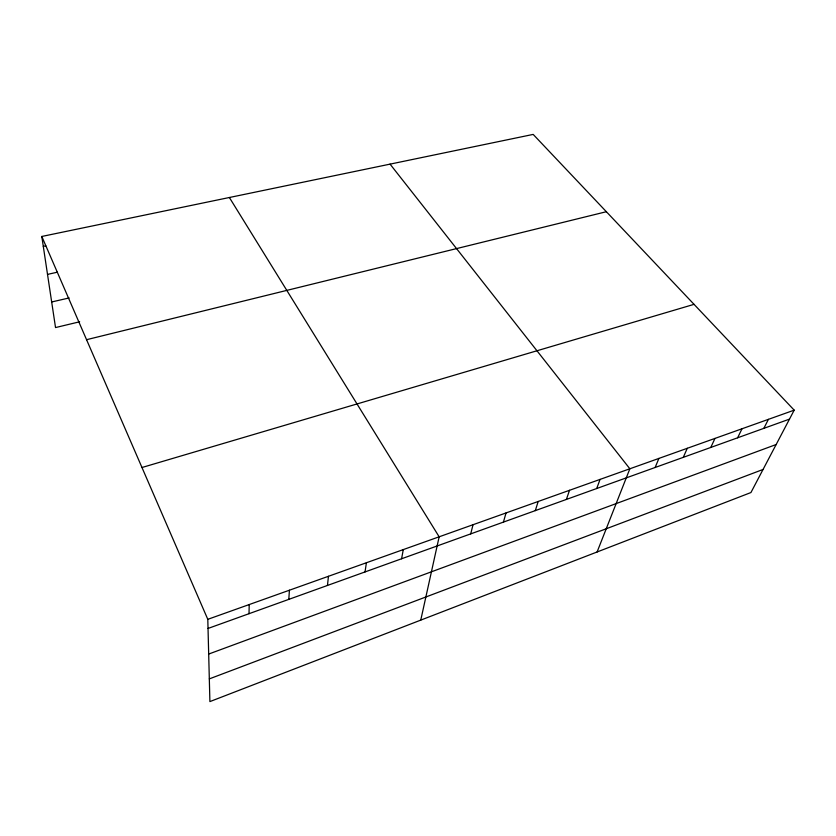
<?xml version="1.0" encoding="UTF-8"?>
<svg xmlns="http://www.w3.org/2000/svg" width="836" height="836" viewBox="0 0 836 836"><rect width="100%" height="100%" fill="white"/><g stroke="black" fill="none" stroke-linecap="round" stroke-linejoin="round"><path stroke-width="1.25" d="M249.013 613.697L249.212 604.564M288.807 599.37L289.413 590.226M327.461 585.451L328.454 576.297M365.039 571.928L366.398 562.753M401.583 558.772L403.286 549.597M420.759 620.124L439.151 536.806L229.377 197.505M470.71 533.89L473.03 524.715M503.429 522.103L506.031 512.949M535.312 510.629L538.175 501.485M566.39 499.437L569.515 490.304M596.705 488.527L600.06 479.404M597.092 551.99L629.853 468.777L390.057 164.128M655.121 467.491L658.914 458.41M683.284 457.355L687.276 448.295M710.778 447.459L714.968 438.419M737.624 437.792L742.002 428.774M763.853 428.345L768.409 419.348M794.2 410.152L750.937 492.54L209.899 701.592L207.798 619.33L41.8 236.463L533.18 134.408L794.2 410.152L207.798 619.33M209.324 678.884L763.059 469.456M208.686 654.055L776.153 444.522M208.028 628.453L789.487 419.118M141.974 467.512L694.047 304.346M86.557 339.698L606.361 211.717M79.65 321.787L55.531 327.566L41.8 236.463M51.675 301.974L69.137 297.94M47.516 274.386L57.339 272.212M43.294 246.348L45.802 245.815"/></g></svg>
